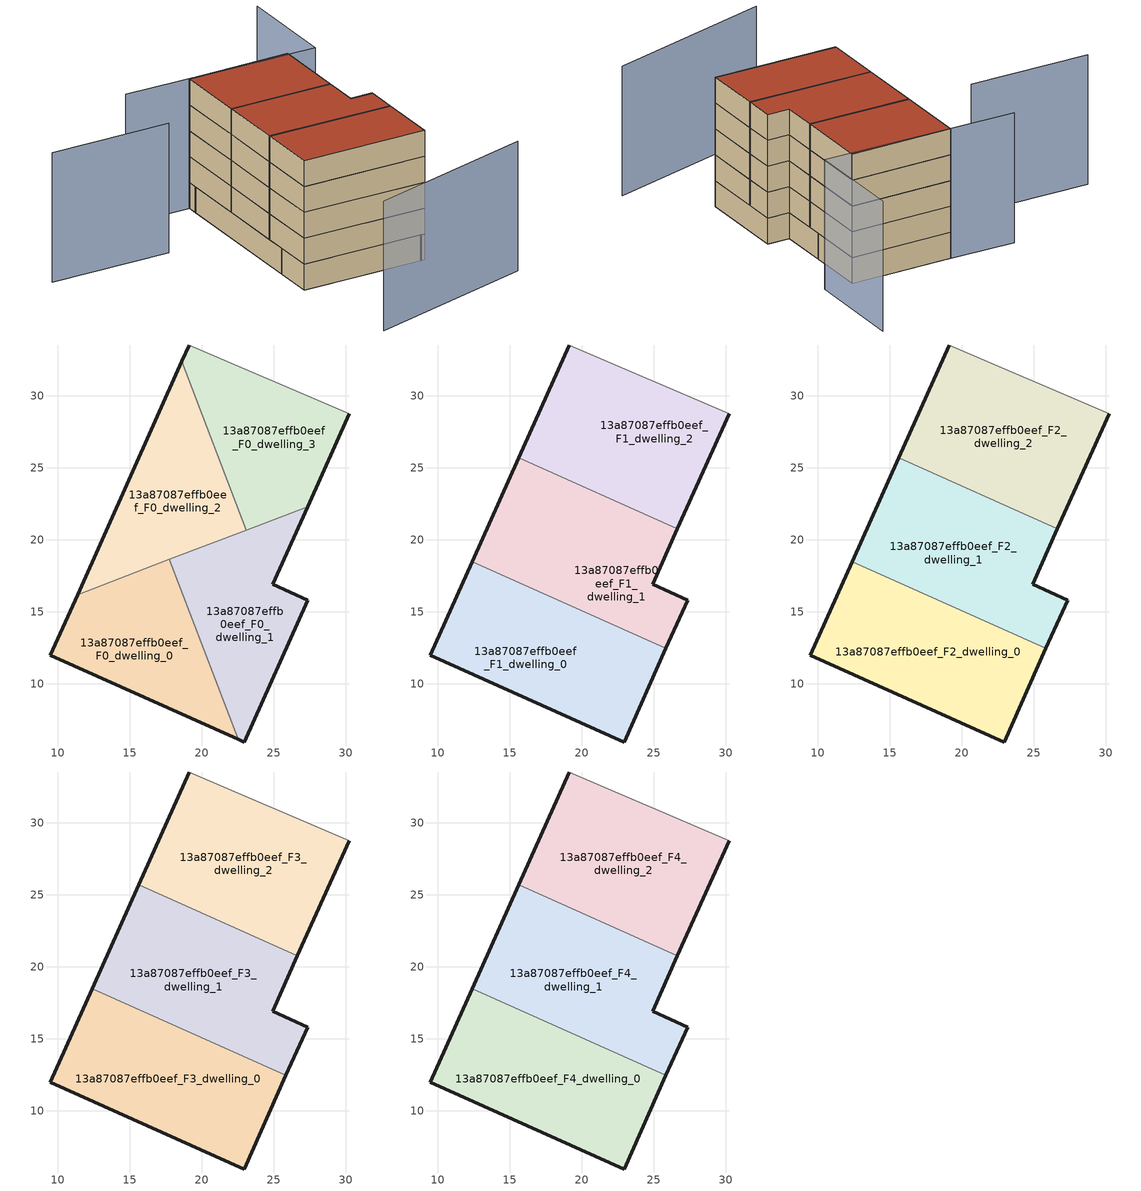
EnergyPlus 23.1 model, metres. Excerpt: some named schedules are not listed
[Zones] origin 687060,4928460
13a87087effb0eef_F0_dwelling_0
 floor ground (EU_floor_Construction): 22.53,6.13 17.75,18.63 11.37,16.19 9.48,11.96 z0
 wall outside (EU_wall_Construction): 22.53,6.13 9.48,11.96 11.37,16.19 z0:3
 wall to 13a87087effb0eef_F0_dwelling_1 (EU_wall_Construction): 17.75,18.63 22.53,6.13 z0:3
 wall to 13a87087effb0eef_F0_dwelling_2 (EU_wall_Construction): 11.37,16.19 17.75,18.63 z0:3
13a87087effb0eef_F0_dwelling_1
 floor ground (EU_floor_Construction): 22.93,5.95 27.34,15.81 24.92,16.89 27.34,22.29 17.75,18.63 22.53,6.13 z0
 wall outside (EU_wall_Construction): 27.34,22.29 24.92,16.89 27.34,15.81 22.93,5.95 22.53,6.13 z0:3
 wall to 13a87087effb0eef_F0_dwelling_3 (EU_wall_Construction): 23.1,20.67 27.34,22.29 z0:3
 wall to 13a87087effb0eef_F0_dwelling_2 (EU_wall_Construction): 17.75,18.63 23.09,20.67 z0:3
13a87087effb0eef_F0_dwelling_2
 floor ground (EU_floor_Construction): 23.09,20.67 18.61,32.4 11.37,16.19 z0
 wall outside (EU_wall_Construction): 11.37,16.19 18.61,32.4 z0:3
 wall to 13a87087effb0eef_F0_dwelling_3 (EU_wall_Construction): 18.61,32.4 23.09,20.67 z0:3
 ceiling adiabatic (EU_roof_Construction): 18.61,32.4 23.09,20.67 11.37,16.19 z3
13a87087effb0eef_F0_dwelling_3
 floor ground (EU_floor_Construction): 27.34,22.29 30.23,28.76 19.11,33.52 18.61,32.4 23.09,20.67 z0
 wall outside (EU_wall_Construction): 18.61,32.4 19.11,33.52 / 30.23,28.76 27.34,22.29 z0:3
 wall adiabatic (EU_wall_Construction): 19.11,33.52 30.23,28.76 z0:3
13a87087effb0eef_F1_dwelling_0
 floor to 13a87087effb0eef_F0_dwelling_0 (EU_floor_Construction): 22.53,6.13 18.93,15.55 14.67,17.45 11.37,16.19 9.48,11.96 z3
 floor to 13a87087effb0eef_F0_dwelling_1 (EU_floor_Construction): 22.93,5.95 25.84,12.46 18.93,15.55 22.53,6.13 z3
 floor adiabatic (EU_floor_Construction): 14.67,17.45 12.39,18.47 11.37,16.19 z3
 wall outside (EU_wall_Construction): 25.84,12.46 22.93,5.95 9.48,11.96 12.39,18.47 z3:6
 wall to 13a87087effb0eef_F1_dwelling_1 (EU_wall_Construction): 12.39,18.47 25.84,12.46 z3:6
13a87087effb0eef_F1_dwelling_1
 floor to 13a87087effb0eef_F0_dwelling_1 (EU_floor_Construction): 25.84,12.46 27.34,15.81 24.92,16.89 26.65,20.74 25.09,21.44 17.75,18.63 18.93,15.55 z3
 floor to 13a87087effb0eef_F0_dwelling_0 (EU_floor_Construction): 18.93,15.55 17.75,18.63 14.67,17.45 z3
 floor adiabatic (EU_floor_Construction): 23.09,20.67 22.33,22.67 15.61,25.67 12.39,18.47 14.67,17.45 z3
 floor to 13a87087effb0eef_F0_dwelling_3 (EU_floor_Construction): 25.09,21.44 22.33,22.67 23.09,20.67 z3
 wall outside (EU_wall_Construction): 12.39,18.47 15.61,25.67 / 26.65,20.74 24.92,16.89 27.34,15.81 25.84,12.46 z3:6
 wall to 13a87087effb0eef_F1_dwelling_2 (EU_wall_Construction): 15.61,25.67 26.65,20.74 z3:6
13a87087effb0eef_F1_dwelling_2
 floor to 13a87087effb0eef_F0_dwelling_3 (EU_floor_Construction): 27.34,22.29 30.23,28.76 19.11,33.52 18.61,32.4 22.33,22.67 25.09,21.44 z3
 floor to 13a87087effb0eef_F0_dwelling_1 (EU_floor_Construction): 26.65,20.74 27.34,22.29 25.09,21.44 z3
 floor adiabatic (EU_floor_Construction): 22.33,22.67 18.61,32.4 15.61,25.67 z3
 wall outside (EU_wall_Construction): 15.61,25.67 19.11,33.52 / 30.23,28.76 26.65,20.74 z3:6
 wall adiabatic (EU_wall_Construction): 19.11,33.52 30.23,28.76 z3:6
13a87087effb0eef_F2_dwelling_0
 floor to 13a87087effb0eef_F1_dwelling_0 (EU_floor_Construction): 22.93,5.95 25.84,12.46 12.39,18.47 9.48,11.96 z6
 wall outside (EU_wall_Construction): 25.84,12.46 22.93,5.95 9.48,11.96 12.39,18.47 z6:9
 wall to 13a87087effb0eef_F2_dwelling_1 (EU_wall_Construction): 12.39,18.47 25.84,12.46 z6:9
13a87087effb0eef_F2_dwelling_1
 floor to 13a87087effb0eef_F1_dwelling_1 (EU_floor_Construction): 25.84,12.46 27.34,15.81 24.92,16.89 26.65,20.74 15.61,25.67 12.39,18.47 z6
 wall outside (EU_wall_Construction): 12.39,18.47 15.61,25.67 / 26.65,20.74 24.92,16.89 27.34,15.81 25.84,12.46 z6:9
 wall to 13a87087effb0eef_F2_dwelling_2 (EU_wall_Construction): 15.61,25.67 26.65,20.74 z6:9
13a87087effb0eef_F2_dwelling_2
 floor to 13a87087effb0eef_F1_dwelling_2 (EU_floor_Construction): 26.65,20.74 30.23,28.76 19.11,33.52 15.61,25.67 z6
 wall outside (EU_wall_Construction): 15.61,25.67 19.11,33.52 / 30.23,28.76 26.65,20.74 z6:9
 wall adiabatic (EU_wall_Construction): 19.11,33.52 30.23,28.76 z6:9
13a87087effb0eef_F3_dwelling_0
 floor to 13a87087effb0eef_F2_dwelling_0 (EU_floor_Construction): 22.93,5.95 25.84,12.46 12.39,18.47 9.48,11.96 z9
 wall outside (EU_wall_Construction): 25.84,12.46 22.93,5.95 9.48,11.96 12.39,18.47 z9:12
 wall to 13a87087effb0eef_F3_dwelling_1 (EU_wall_Construction): 12.39,18.47 25.84,12.46 z9:12
13a87087effb0eef_F3_dwelling_1
 floor to 13a87087effb0eef_F2_dwelling_1 (EU_floor_Construction): 25.84,12.46 27.34,15.81 24.92,16.89 26.65,20.74 15.61,25.67 12.39,18.47 z9
 wall outside (EU_wall_Construction): 12.39,18.47 15.61,25.67 / 26.65,20.74 24.92,16.89 27.34,15.81 25.84,12.46 z9:12
 wall to 13a87087effb0eef_F3_dwelling_2 (EU_wall_Construction): 15.61,25.67 26.65,20.74 z9:12
13a87087effb0eef_F3_dwelling_2
 floor to 13a87087effb0eef_F2_dwelling_2 (EU_floor_Construction): 26.65,20.74 30.23,28.76 19.11,33.52 15.61,25.67 z9
 wall outside (EU_wall_Construction): 15.61,25.67 19.11,33.52 / 30.23,28.76 26.65,20.74 z9:12
 wall adiabatic (EU_wall_Construction): 19.11,33.52 30.23,28.76 z9:12
13a87087effb0eef_F4_dwelling_0
 floor to 13a87087effb0eef_F3_dwelling_0 (EU_floor_Construction): 22.93,5.95 25.84,12.46 12.39,18.47 9.48,11.96 z12
 wall outside (EU_wall_Construction): 25.84,12.46 22.93,5.95 9.48,11.96 12.39,18.47 z12:15
 wall to 13a87087effb0eef_F4_dwelling_1 (EU_wall_Construction): 12.39,18.47 25.84,12.46 z12:15
 roof outside (EU_roof_Construction): 25.84,12.46 22.93,5.95 9.48,11.96 12.39,18.47 z15
13a87087effb0eef_F4_dwelling_1
 floor to 13a87087effb0eef_F3_dwelling_1 (EU_floor_Construction): 25.84,12.46 27.34,15.81 24.92,16.89 26.65,20.74 15.61,25.67 12.39,18.47 z12
 wall outside (EU_wall_Construction): 12.39,18.47 15.61,25.67 / 26.65,20.74 24.92,16.89 27.34,15.81 25.84,12.46 z12:15
 wall to 13a87087effb0eef_F4_dwelling_2 (EU_wall_Construction): 15.61,25.67 26.65,20.74 z12:15
 roof outside (EU_roof_Construction): 26.65,20.74 24.92,16.89 27.34,15.81 25.84,12.46 12.39,18.47 15.61,25.67 z15
13a87087effb0eef_F4_dwelling_2
 floor to 13a87087effb0eef_F3_dwelling_2 (EU_floor_Construction): 26.65,20.74 30.23,28.76 19.11,33.52 15.61,25.67 z12
 wall outside (EU_wall_Construction): 15.61,25.67 19.11,33.52 / 30.23,28.76 26.65,20.74 z12:15
 wall adiabatic (EU_wall_Construction): 19.11,33.52 30.23,28.76 z12:15
 roof outside (EU_roof_Construction): 30.23,28.76 26.65,20.74 15.61,25.67 19.11,33.52 z15
shading: 6.04,-0.69 26.36,-3.56 / 37.97,38.11 33.03,27.21 / 33.03,27.21 12.07,36.71 / 8.86,28.89 -4.2,34.64 z0:15
[Building]
EU S2 Campaign: North Axis=0; Terrain=City; Solar Distribution=FullExterior
[Site:Location]
Bologna: Latitude=44.5; Longitude=11.25; Time Zone=1; Elevation=37
[SizingPeriod:WeatherFileDays]
AnnualSizingPeriod: Begin Month=1; Begin Day of Month=1; End Month=12; End Day of Month=31; Day of Week for Start Day=Monday; Use Weather File Daylight Saving Period=No; Use Weather File Rain and Snow Indicators=No
[MATERIAL]
EU_InternalMass_Material: Roughness=MediumRough; Thickness=0.1; Conductivity=1; Density=1800; Specific Heat=900; Thermal Absorptance=0.9; Solar Absorptance=0.7; Visible Absorptance=0.7
[MATERIAL:NOMASS] Roughness=MediumRough; Thermal Absorptance=0.9; Solar Absorptance=0.7; Visible Absorptance=0.7
Name | Thermal Resistance
EU_wall_NoMass | 0.905828
EU_roof_NoMass | 0.37593
EU_floor_NoMass | 0.67114
[CONSTRUCTION]
EU_wall_Construction: EU_wall_NoMass
EU_roof_Construction: EU_roof_NoMass
EU_floor_Construction: EU_floor_NoMass
EU_InternalMass_Construction: EU_InternalMass_Material
[ZONE] Type=1; Multiplier=1; Ceiling Height=autocalculate; Floor Area=autocalculate; Part of Total Floor Area=Yes
Name | Volume
13a87087effb0eef_F0_dwelling_0 | 236.415
13a87087effb0eef_F1_dwelling_0; 13a87087effb0eef_F2_dwelling_0; 13a87087effb0eef_F3_dwelling_0; 13a87087effb0eef_F4_dwelling_0 | 315.209
13a87087effb0eef_F0_dwelling_1 | 236.413
13a87087effb0eef_F1_dwelling_1; 13a87087effb0eef_F2_dwelling_1; 13a87087effb0eef_F3_dwelling_1; 13a87087effb0eef_F4_dwelling_1 | 315.188
13a87087effb0eef_F0_dwelling_2 | 236.405
13a87087effb0eef_F1_dwelling_2; 13a87087effb0eef_F2_dwelling_2; 13a87087effb0eef_F3_dwelling_2; 13a87087effb0eef_F4_dwelling_2 | 315.199
13a87087effb0eef_F0_dwelling_3 | 236.404
[INTERNALMASS] Construction=EU_InternalMass_Construction
Name | Zone or ZoneList | Surface Area
13a87087effb0eef_F0_dwelling_0_EU_InternalMass | 13a87087effb0eef_F0_dwelling_0 | 78.8037
13a87087effb0eef_F0_dwelling_1_EU_InternalMass | 13a87087effb0eef_F0_dwelling_1 | 78.8037
13a87087effb0eef_F0_dwelling_2_EU_InternalMass | 13a87087effb0eef_F0_dwelling_2 | 78.8002
13a87087effb0eef_F0_dwelling_3_EU_InternalMass | 13a87087effb0eef_F0_dwelling_3 | 78.8013
13a87087effb0eef_F1_dwelling_0_EU_InternalMass | 13a87087effb0eef_F1_dwelling_0 | 105.07
13a87087effb0eef_F1_dwelling_1_EU_InternalMass | 13a87087effb0eef_F1_dwelling_1 | 105.062
13a87087effb0eef_F1_dwelling_2_EU_InternalMass | 13a87087effb0eef_F1_dwelling_2 | 105.066
13a87087effb0eef_F2_dwelling_0_EU_InternalMass | 13a87087effb0eef_F2_dwelling_0 | 105.07
13a87087effb0eef_F2_dwelling_1_EU_InternalMass | 13a87087effb0eef_F2_dwelling_1 | 105.062
13a87087effb0eef_F2_dwelling_2_EU_InternalMass | 13a87087effb0eef_F2_dwelling_2 | 105.066
13a87087effb0eef_F3_dwelling_0_EU_InternalMass | 13a87087effb0eef_F3_dwelling_0 | 105.07
13a87087effb0eef_F3_dwelling_1_EU_InternalMass | 13a87087effb0eef_F3_dwelling_1 | 105.062
13a87087effb0eef_F3_dwelling_2_EU_InternalMass | 13a87087effb0eef_F3_dwelling_2 | 105.066
13a87087effb0eef_F4_dwelling_0_EU_InternalMass | 13a87087effb0eef_F4_dwelling_0 | 105.07
13a87087effb0eef_F4_dwelling_1_EU_InternalMass | 13a87087effb0eef_F4_dwelling_1 | 105.062
13a87087effb0eef_F4_dwelling_2_EU_InternalMass | 13a87087effb0eef_F4_dwelling_2 | 105.066
[OTHEREQUIPMENT] Fuel Type=Electricity; Design Level Calculation Method=Watts/Area; Power per Zone Floor Area=1; Fraction Latent=0; Fraction Radiant=0; Fraction Lost=0; Carbon Dioxide Generation Rate=0; EndUse Subcategory=EU_Step8_InternalGains
Name | Zone or ZoneList or Space or SpaceList | Schedule
EU_Step8_InternalGain_13a87087effb0eef_F0_dwelling_0_f000 | 13a87087effb0eef_F0_dwelling_0 | EU_Step8_GainSchedule_13a87087effb0eef_F0_dwelling_0_f000
EU_Step8_InternalGain_13a87087effb0eef_F0_dwelling_1_f000 | 13a87087effb0eef_F0_dwelling_1 | EU_Step8_GainSchedule_13a87087effb0eef_F0_dwelling_1_f000
EU_Step8_InternalGain_13a87087effb0eef_F0_dwelling_2_f000 | 13a87087effb0eef_F0_dwelling_2 | EU_Step8_GainSchedule_13a87087effb0eef_F0_dwelling_2_f000
EU_Step8_InternalGain_13a87087effb0eef_F0_dwelling_3_f000 | 13a87087effb0eef_F0_dwelling_3 | EU_Step8_GainSchedule_13a87087effb0eef_F0_dwelling_3_f000
EU_Step8_InternalGain_13a87087effb0eef_F1_dwelling_0_f000 | 13a87087effb0eef_F1_dwelling_0 | EU_Step8_GainSchedule_13a87087effb0eef_F1_dwelling_0_f000
EU_Step8_InternalGain_13a87087effb0eef_F1_dwelling_1_f000 | 13a87087effb0eef_F1_dwelling_1 | EU_Step8_GainSchedule_13a87087effb0eef_F1_dwelling_1_f000
EU_Step8_InternalGain_13a87087effb0eef_F1_dwelling_2_f000 | 13a87087effb0eef_F1_dwelling_2 | EU_Step8_GainSchedule_13a87087effb0eef_F1_dwelling_2_f000
EU_Step8_InternalGain_13a87087effb0eef_F2_dwelling_0_f000 | 13a87087effb0eef_F2_dwelling_0 | EU_Step8_GainSchedule_13a87087effb0eef_F2_dwelling_0_f000
EU_Step8_InternalGain_13a87087effb0eef_F2_dwelling_1_f000 | 13a87087effb0eef_F2_dwelling_1 | EU_Step8_GainSchedule_13a87087effb0eef_F2_dwelling_1_f000
EU_Step8_InternalGain_13a87087effb0eef_F2_dwelling_2_f000 | 13a87087effb0eef_F2_dwelling_2 | EU_Step8_GainSchedule_13a87087effb0eef_F2_dwelling_2_f000
EU_Step8_InternalGain_13a87087effb0eef_F3_dwelling_0_f000 | 13a87087effb0eef_F3_dwelling_0 | EU_Step8_GainSchedule_13a87087effb0eef_F3_dwelling_0_f000
EU_Step8_InternalGain_13a87087effb0eef_F3_dwelling_1_f000 | 13a87087effb0eef_F3_dwelling_1 | EU_Step8_GainSchedule_13a87087effb0eef_F3_dwelling_1_f000
EU_Step8_InternalGain_13a87087effb0eef_F3_dwelling_2_f000 | 13a87087effb0eef_F3_dwelling_2 | EU_Step8_GainSchedule_13a87087effb0eef_F3_dwelling_2_f000
EU_Step8_InternalGain_13a87087effb0eef_F4_dwelling_0_f000 | 13a87087effb0eef_F4_dwelling_0 | EU_Step8_GainSchedule_13a87087effb0eef_F4_dwelling_0_f000
EU_Step8_InternalGain_13a87087effb0eef_F4_dwelling_1_f000 | 13a87087effb0eef_F4_dwelling_1 | EU_Step8_GainSchedule_13a87087effb0eef_F4_dwelling_1_f000
EU_Step8_InternalGain_13a87087effb0eef_F4_dwelling_2_f000 | 13a87087effb0eef_F4_dwelling_2 | EU_Step8_GainSchedule_13a87087effb0eef_F4_dwelling_2_f000
[ZONEVENTILATION:DESIGNFLOWRATE] Schedule=EU_AlwaysOn; Design Flow Rate Calculation Method=AirChanges/Hour; Air Changes per Hour=0.73129; Ventilation Type=Natural; Fan Pressure Rise=0; Fan Total Efficiency=1; Constant Term Coefficient=1; Temperature Term Coefficient=0; Velocity Term Coefficient=0; Velocity Squared Term Coefficient=0; Minimum Indoor Temperature=-100; Maximum Indoor Temperature=100; Delta Temperature=-100; Minimum Outdoor Temperature=-100; Maximum Outdoor Temperature=100; Maximum Wind Speed=40
Name | Zone or ZoneList or Space or SpaceList
EU_ConstantAir_13a87087effb0eef_F0_dwelling_0 | 13a87087effb0eef_F0_dwelling_0
EU_ConstantAir_13a87087effb0eef_F0_dwelling_1 | 13a87087effb0eef_F0_dwelling_1
EU_ConstantAir_13a87087effb0eef_F0_dwelling_2 | 13a87087effb0eef_F0_dwelling_2
EU_ConstantAir_13a87087effb0eef_F0_dwelling_3 | 13a87087effb0eef_F0_dwelling_3
EU_ConstantAir_13a87087effb0eef_F1_dwelling_0 | 13a87087effb0eef_F1_dwelling_0
EU_ConstantAir_13a87087effb0eef_F1_dwelling_1 | 13a87087effb0eef_F1_dwelling_1
EU_ConstantAir_13a87087effb0eef_F1_dwelling_2 | 13a87087effb0eef_F1_dwelling_2
EU_ConstantAir_13a87087effb0eef_F2_dwelling_0 | 13a87087effb0eef_F2_dwelling_0
EU_ConstantAir_13a87087effb0eef_F2_dwelling_1 | 13a87087effb0eef_F2_dwelling_1
EU_ConstantAir_13a87087effb0eef_F2_dwelling_2 | 13a87087effb0eef_F2_dwelling_2
EU_ConstantAir_13a87087effb0eef_F3_dwelling_0 | 13a87087effb0eef_F3_dwelling_0
EU_ConstantAir_13a87087effb0eef_F3_dwelling_1 | 13a87087effb0eef_F3_dwelling_1
EU_ConstantAir_13a87087effb0eef_F3_dwelling_2 | 13a87087effb0eef_F3_dwelling_2
EU_ConstantAir_13a87087effb0eef_F4_dwelling_0 | 13a87087effb0eef_F4_dwelling_0
EU_ConstantAir_13a87087effb0eef_F4_dwelling_1 | 13a87087effb0eef_F4_dwelling_1
EU_ConstantAir_13a87087effb0eef_F4_dwelling_2 | 13a87087effb0eef_F4_dwelling_2
[HVACTEMPLATE:THERMOSTAT] Constant Heating Setpoint=20; Constant Cooling Setpoint=50
EU_HeatOnly_13a87087effb0eef_F0_dwelling_0; EU_HeatOnly_13a87087effb0eef_F0_dwelling_1; EU_HeatOnly_13a87087effb0eef_F0_dwelling_2; EU_HeatOnly_13a87087effb0eef_F0_dwelling_3; EU_HeatOnly_13a87087effb0eef_F1_dwelling_0; EU_HeatOnly_13a87087effb0eef_F1_dwelling_1; EU_HeatOnly_13a87087effb0eef_F1_dwelling_2; EU_HeatOnly_13a87087effb0eef_F2_dwelling_0; EU_HeatOnly_13a87087effb0eef_F2_dwelling_1; EU_HeatOnly_13a87087effb0eef_F2_dwelling_2; EU_HeatOnly_13a87087effb0eef_F3_dwelling_0; EU_HeatOnly_13a87087effb0eef_F3_dwelling_1; EU_HeatOnly_13a87087effb0eef_F3_dwelling_2; EU_HeatOnly_13a87087effb0eef_F4_dwelling_0; EU_HeatOnly_13a87087effb0eef_F4_dwelling_1; EU_HeatOnly_13a87087effb0eef_F4_dwelling_2
[HVACTEMPLATE:ZONE:IDEALLOADSAIRSYSTEM] System Availability Schedule=EU_AlwaysOn; Maximum Heating Supply Air Temperature=50; Minimum Cooling Supply Air Temperature=13; Maximum Heating Supply Air Humidity Ratio=0.0156; Minimum Cooling Supply Air Humidity Ratio=0.0077; Heating Limit=NoLimit; Cooling Limit=NoLimit; Heating Availability Schedule=EU_AlwaysOn; Cooling Availability Schedule=EU_CoolingOff; Dehumidification Control Type=ConstantSensibleHeatRatio; Cooling Sensible Heat Ratio=0.7; Dehumidification Setpoint=60; Humidification Control Type=None; Humidification Setpoint=30; Outdoor Air Method=None; Outdoor Air Flow Rate per Person=0.00944; Outdoor Air Flow Rate per Zone Floor Area=0; Outdoor Air Flow Rate per Zone=0; Demand Controlled Ventilation Type=None; Outdoor Air Economizer Type=NoEconomizer; Heat Recovery Type=None; Sensible Heat Recovery Effectiveness=0.7; Latent Heat Recovery Effectiveness=0.65
Name | Template Thermostat
13a87087effb0eef_F0_dwelling_0 | EU_HeatOnly_13a87087effb0eef_F0_dwelling_0
13a87087effb0eef_F0_dwelling_1 | EU_HeatOnly_13a87087effb0eef_F0_dwelling_1
13a87087effb0eef_F0_dwelling_2 | EU_HeatOnly_13a87087effb0eef_F0_dwelling_2
13a87087effb0eef_F0_dwelling_3 | EU_HeatOnly_13a87087effb0eef_F0_dwelling_3
13a87087effb0eef_F1_dwelling_0 | EU_HeatOnly_13a87087effb0eef_F1_dwelling_0
13a87087effb0eef_F1_dwelling_1 | EU_HeatOnly_13a87087effb0eef_F1_dwelling_1
13a87087effb0eef_F1_dwelling_2 | EU_HeatOnly_13a87087effb0eef_F1_dwelling_2
13a87087effb0eef_F2_dwelling_0 | EU_HeatOnly_13a87087effb0eef_F2_dwelling_0
13a87087effb0eef_F2_dwelling_1 | EU_HeatOnly_13a87087effb0eef_F2_dwelling_1
13a87087effb0eef_F2_dwelling_2 | EU_HeatOnly_13a87087effb0eef_F2_dwelling_2
13a87087effb0eef_F3_dwelling_0 | EU_HeatOnly_13a87087effb0eef_F3_dwelling_0
13a87087effb0eef_F3_dwelling_1 | EU_HeatOnly_13a87087effb0eef_F3_dwelling_1
13a87087effb0eef_F3_dwelling_2 | EU_HeatOnly_13a87087effb0eef_F3_dwelling_2
13a87087effb0eef_F4_dwelling_0 | EU_HeatOnly_13a87087effb0eef_F4_dwelling_0
13a87087effb0eef_F4_dwelling_1 | EU_HeatOnly_13a87087effb0eef_F4_dwelling_1
13a87087effb0eef_F4_dwelling_2 | EU_HeatOnly_13a87087effb0eef_F4_dwelling_2
[SIZING:ZONE] Zone Cooling Design Supply Air Temperature Input Method=SupplyAirTemperature; Zone Cooling Design Supply Air Temperature=13; Zone Heating Design Supply Air Temperature Input Method=SupplyAirTemperature; Zone Heating Design Supply Air Temperature=50; Zone Cooling Design Supply Air Humidity Ratio=0.008; Zone Heating Design Supply Air Humidity Ratio=0.008; Cooling Design Air Flow Method=DesignDay; Cooling Design Air Flow Rate=0; Cooling Minimum Air Flow per Zone Floor Area=0.000762; Cooling Minimum Air Flow=0; Cooling Minimum Air Flow Fraction=0.2; Heating Design Air Flow Method=DesignDay; Heating Design Air Flow Rate=0; Heating Maximum Air Flow per Zone Floor Area=0.002032; Heating Maximum Air Flow=0.141576; Heating Maximum Air Flow Fraction=0.3; Account for Dedicated Outdoor Air System=No; Dedicated Outdoor Air System Control Strategy=NeutralSupplyAir; Dedicated Outdoor Air Low Setpoint Temperature for Design=autosize; Dedicated Outdoor Air High Setpoint Temperature for Design=autosize; Zone Load Sizing Method=Sensible Load Only No Latent Load; Zone Latent Cooling Design Supply Air Humidity Ratio Input Method=HumidityRatioDifference; Zone Cooling Design Supply Air Humidity Ratio Difference=0.005; Zone Latent Heating Design Supply Air Humidity Ratio Input Method=HumidityRatioDifference; Zone Humidification Design Supply Air Humidity Ratio Difference=0.005
13a87087effb0eef_F0_dwelling_0; 13a87087effb0eef_F0_dwelling_1; 13a87087effb0eef_F0_dwelling_2; 13a87087effb0eef_F0_dwelling_3; 13a87087effb0eef_F1_dwelling_0; 13a87087effb0eef_F1_dwelling_1; 13a87087effb0eef_F1_dwelling_2
